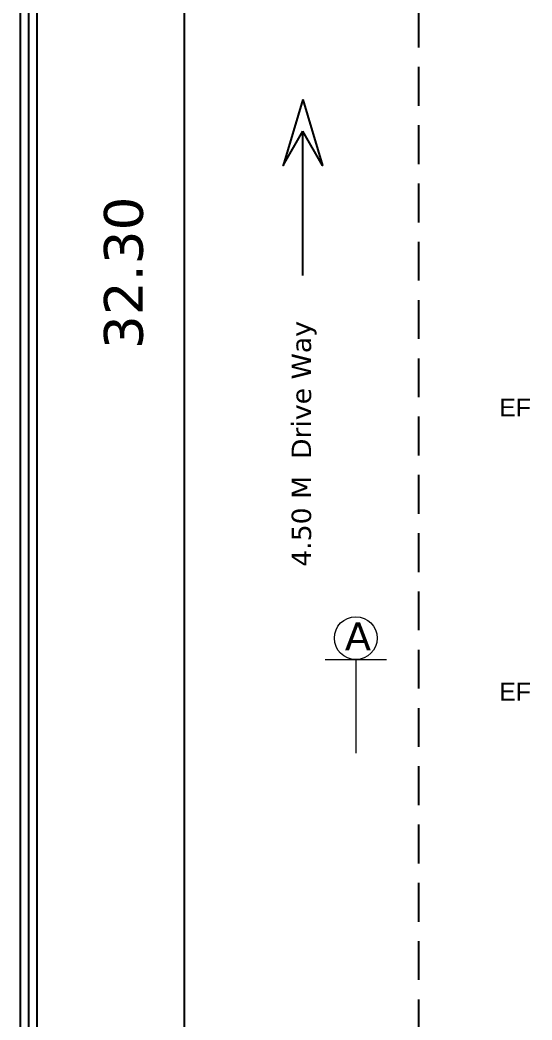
# Model space of a CAD drawing. Header units: metres. Extents: x 1161 to 1456, y 119 to 208.
# Drawn here: x 1315.62 to 1322.2, y 137.16 to 150.03 of the extents above; entities that cross this region are included whole.
import ezdxf

# ---------------------------------------------------------------- set-up
doc = ezdxf.new("R2010")
doc.units = ezdxf.units.M
doc.header["$MEASUREMENT"] = 0
doc.header["$PDMODE"] = 1
doc.header["$PDSIZE"] = -5
doc.linetypes.add('DASHED', pattern=[0.75, 0.5, -0.25])
doc.layers.add('DIM', color=6, linetype='Continuous', lineweight=15)
doc.layers.add('HAT', color=9, linetype='Continuous', lineweight=15)
doc.layers.add('GRID', color=8, linetype='Continuous')
doc.layers.add('TEXT', color=7, linetype='Continuous')
doc.styles.add('100sc mnt', font='arial.ttf', dxfattribs={"height": 12})
doc.styles.get("Standard").update_dxf_attribs({"font": 'verdana.ttf'})
doc.dimstyles.new('app', dxfattribs={"dimtxt": 0.23, "dimasz": 0.1, "dimexe": 0.18, "dimexo": 0.0625, "dimgap": 0.09, "dimtad": 0, "dimzin": 0, "dimdsep": 46, "dimtxsty": 'Standard', "dimblk": 'OBLIQUE', "dimcen": 0.09, "dimse1": 1, "dimse2": 1, "dimclrd": 8, "dimclre": 8, "dimclrt": 6, "dimadec": 0, "dimazin": 0, "dimtfac": 1, "dimtofl": 0, "dimtmove": 0, "dimatfit": 3, "dimfxl": 0, "dimtolj": 1, "dimtzin": 0, "dimarcsym": 0})

# ---------------------------------------------------------------- blocks, each defined once
blk = doc.blocks.new('A$C2A26495B')
at = {"layer": 'GRID'}
for points in [[(0, 2.263), (-0.253, 1.415), (0, 1.857)], [(0, 2.263), (0.253, 1.415), (0, 1.857)], [(0, 0), (0, 1.857)]]:
    blk.add_lwpolyline(points, dxfattribs=at)
blk = doc.blocks.new('A$C1343161E')
at = {"layer": 'DIM'}
for p, q in [((-0.395, 0), (0.395, 0)), ((0, 0), (0, -1.205))]:
    blk.add_line(p, q, dxfattribs=at)
blk.add_circle((0, 0.275), 0.275, dxfattribs=at)
at = {"layer": 'TEXT'}
blk.add_text('A', height=0.359, dxfattribs=at).set_placement((-0.14, 0.119))
blk = doc.blocks.new('*D66')
at = {"layer": 'DEFPOINTS', "color": 0}
for p in [(1316.953, 162.927), (1318.183, 162.927), (1318.183, 130.627)]:
    blk.add_point(p, dxfattribs=at)
at = {"color": 6, "insert": (1316.953, 146.777), "char_height": 0.5, "attachment_point": 5, "rotation": 90}
blk.add_mtext('\\A1;32.30', dxfattribs=at)
blk = doc.blocks.new('_Oblique')
at = {"layer": 'HAT', "color": 0, "linetype": 'Continuous', "lineweight": -2}
blk.add_line((-0.5, -0.5), (0.5, 0.5), dxfattribs=at)

msp = doc.modelspace()

# ---------------------------------------------------------------- linework, layer by layer
for points in [[(1315.6187, 199.4511), (1315.6187, 122.3549), (1398.1445, 122.3549), (1398.1445, 199.4511)], [(1315.7271, 199.3427), (1315.7271, 122.4633), (1398.036, 122.4633), (1398.036, 199.3427)], [(1315.8356, 199.2342), (1315.8356, 122.5718), (1397.9276, 122.5718), (1397.9276, 199.2342)], [(1317.7292, 130.6266), (1331.3257, 130.9367), (1332.1292, 162.9266), (1317.7292, 162.9266)]]:
    msp.add_lwpolyline(points, close=True)
msp.add_lwpolyline([(1317.7292, 162.9266), (1317.7292, 130.6266)])
at = {"linetype": 'DASHED'}
msp.add_lwpolyline([(1328.4033, 148.7145), (1328.4033, 159.9266), (1320.7433, 159.9266), (1320.7433, 133.8666), (1328.4033, 133.8666), (1328.4033, 141.0466)], dxfattribs=at)

# ---------------------------------------------------------------- block references
for name, p in [('A$C2A26495B', (1319.2578, 146.743)), ('A$C1343161E', (1319.936, 141.8016))]:
    msp.add_blockref(name, p)

# ---------------------------------------------------------------- texts
msp.add_text('4.50 M  Drive Way', height=0.25, rotation=90).set_placement((1319.3619, 142.9949))
at = {"style": '100sc mnt'}
for p in [(1321.7819, 144.9308), (1321.7819, 141.2728)]:
    msp.add_text('EF', height=0.22819, dxfattribs=at).set_placement(p)

# ---------------------------------------------------------------- dimensions: what is measured, and where the dimension line sits
dim = msp.add_linear_dim(base=(1316.9531, 162.9266), p1=(1318.1829, 130.6266), p2=(1318.1829, 162.9266), angle=90, dimstyle='app', override={"dimtxt": 0.5, "dimsd1": 1, "dimsd2": 1})
dim.commit()
dim.dimension.update_dxf_attribs({"geometry": '*D66', "text_midpoint": (1316.9531, 146.7766)})

doc.saveas('drawing.dxf')
